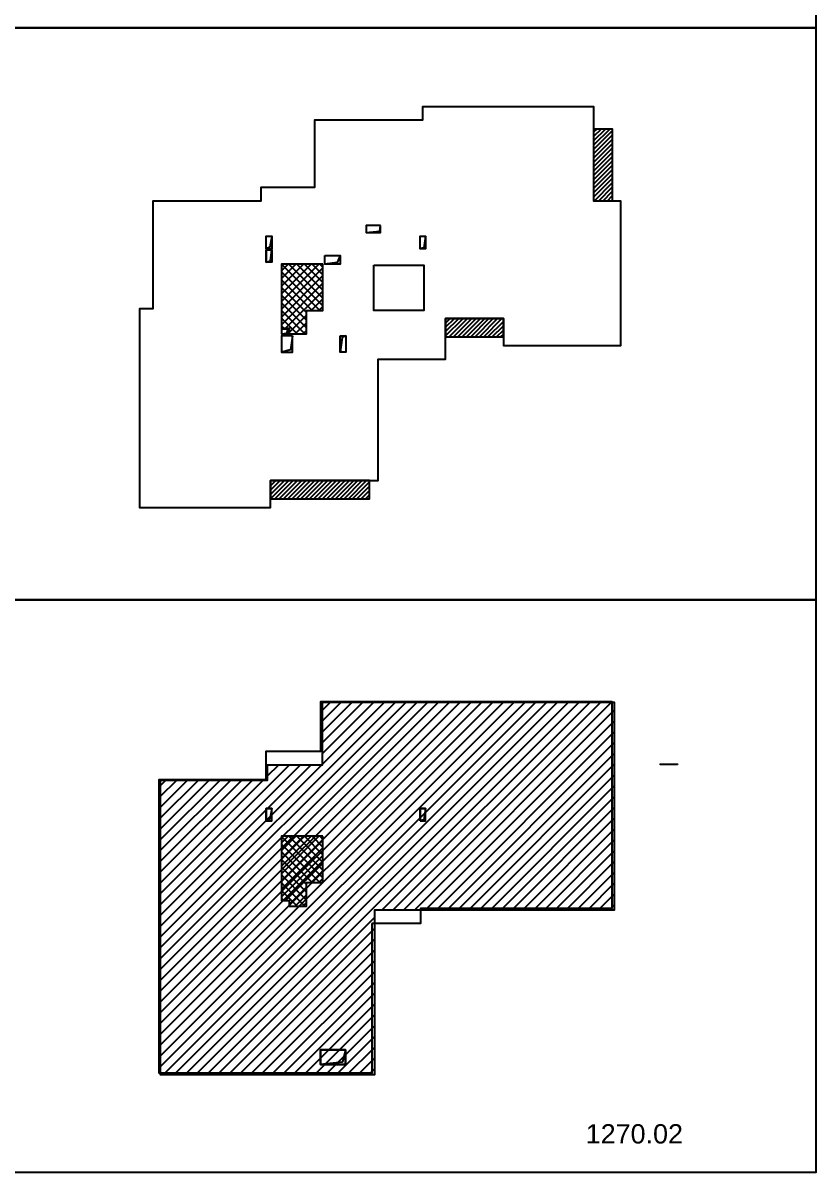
# Model space of a CAD drawing. Extents: x -292644 to 830497, y -12918 to 491457.
# Drawn here: x 179077 to 261407, y -12900 to 106389 of the extents above; entities that cross this region are included whole.
import ezdxf

# ---------------------------------------------------------------- set-up
doc = ezdxf.new("R2010")
doc.units = 0
doc.header["$LTSCALE"] = 1000
doc.header["$MEASUREMENT"] = 0
doc.linetypes.add('X-104 8#10#平面_t3$0$109-34 轴网$0$L1$0$$AUDIT_BAD_LTYPE1', pattern=[0])
doc.layers.get('0').update_dxf_attribs({"linetype": 'CONTINUOUS'})
doc.layers.add('X-104 8#10#平面_t3$0$04-不打印_辅助线', color=165, linetype='CONTINUOUS', plot=False)
doc.layers.add('X-104 8#10#平面_t3$0$A-I_卫-洁具', color=241, linetype='CONTINUOUS')
doc.layers.add('X-104 8#10#平面_t3$0$A-TECH_结构', color=21, linetype='CONTINUOUS')
doc.styles.add('X-104 8#10#平面_t3$0$Arial', font='arial.ttf', dxfattribs={"width": 0.75, "height": 2.5})
pattern_1 = [(45, (-111756.95, 3e-10), (-224.5064, 224.5064), [])]

# ---------------------------------------------------------------- blocks, each defined once
blk = doc.blocks.new('X-104 8#10#平面_t3$0$fdsgdfh')
at = {"layer": 'X-104 8#10#平面_t3$0$A-TECH_结构', "linetype": 'X-104 8#10#平面_t3$0$109-34 轴网$0$L1$0$$AUDIT_BAD_LTYPE1'}
for points in [[(18850, 25250), (20254, 25389), (20350, 25950)], [(8450, 23450), (8450, 22150), (8921, 22309), (9050, 23450), (8450, 23450)], [(16150, 22850), (15854, 22126), (14550, 21950)], [(16750, 14500), (16349, 14335), (16150, 12800)]]:
    blk.add_lwpolyline(points, dxfattribs=at)
for points in [[(20350, 25950), (18850, 25950), (18850, 25250), (20350, 25250)], [(8450, 24850), (9050, 24850), (9050, 23550), (8450, 23550)], [(8450, 23450), (9050, 23450), (9050, 22150), (8450, 22150)], [(14550, 22850), (16150, 22850), (16150, 21950), (14550, 21950)], [(10750, 15200), (10050, 15200), (10050, 14700), (10750, 14700)], [(11200, 14500), (10050, 14500), (10050, 12800), (11200, 12800)], [(16150, 14500), (16750, 14500), (16750, 12800), (16150, 12800)]]:
    blk.add_lwpolyline(points, close=True, dxfattribs=at)
at = {"layer": 'X-104 8#10#平面_t3$0$A-TECH_结构'}
for points in [[(8450, 23550), (8450, 24850), (9050, 24850), (8862, 23719)], [(24450, 23550), (24450, 24850), (25000, 24850), (24819, 23660)], [(24450, 24850), (25000, 24850), (25000, 23550), (24450, 23550)]]:
    blk.add_lwpolyline(points, close=True, dxfattribs=at)
for points in [[(10050, 14700), (10619, 14783), (10750, 15200)], [(11200, 14500), (11005, 13062), (10050, 12800)]]:
    blk.add_lwpolyline(points, dxfattribs=at)
blk = doc.blocks.new('X-104 8#10#平面_t3$0$fgdghdh')
at = {"layer": 'X-104 8#10#平面_t3$0$A-TECH_结构'}
for points in [[(8450, 23550), (8450, 24850), (9050, 24850), (8862, 23719)], [(8450, 23550), (9050, 23550), (9050, 24850), (8450, 24850)], [(24450, 23550), (24450, 24850), (25000, 24850), (24819, 23660)], [(24450, 23550), (25000, 23550), (25000, 24850), (24450, 24850)], [(16700, -1750), (14100, -1750), (14100, -200), (16700, -200)]]:
    blk.add_lwpolyline(points, close=True, dxfattribs=at)
blk.add_lwpolyline([(16700, -200), (16404, -1504), (14100, -1750), (16700, -1750), (16700, -200), (14100, -200), (14100, -1750)], dxfattribs=at)
blk = doc.blocks.new('X-104 8#10#平面_t3$0$fdhggh')
at = {"layer": 'X-104 8#10#平面_t3$0$04-不打印_辅助线', "linetype": 'X-104 8#10#平面_t3$0$109-34 轴网$0$L1$0$$AUDIT_BAD_LTYPE1'}
h = blk.add_hatch(dxfattribs=at)
h.set_pattern_fill('ANSI31', color=256, scale=200)
h.set_pattern_definition(pattern_1)
h.paths.add_polyline_path([(42500, 95400), (44400, 95400), (44400, 87900), (42500, 87900)])
h = blk.add_hatch(dxfattribs=at)
h.set_pattern_fill('多孔材料', color=256, scale=200)
h.set_pattern_definition([(45, (-111356.95, 59400), (-400.0004, 400.0004), []), (135, (-111356.95, 59400), (-400.0004, -400.0004), [])])
h.paths.add_polyline_path([(14350, 81350), (10050, 81350), (10050, 74700), (10850, 74700), (10850, 74100), (12650, 74100), (12650, 76550), (14350, 76550)])
h = blk.add_hatch(dxfattribs=at)
h.set_pattern_fill('ANSI31', color=256, scale=200)
h.set_pattern_definition([(45, (-98156.95, 16800), (-224.5064, 224.5064), [])])
h.paths.add_polyline_path([(27100, 73800), (33100, 73800), (33100, 75700), (27100, 75700)])
h = blk.add_hatch(dxfattribs=at)
h.set_pattern_fill('ANSI31', color=256, scale=200)
h.set_pattern_definition(pattern_1)
h.paths.add_polyline_path([(8900, 57000), (19200, 57000), (19200, 58900), (8900, 58900), (8900, 57000)])
h = blk.add_hatch(dxfattribs=at)
h.set_pattern_fill('多孔材料', color=256, scale=200)
h.set_pattern_definition([(45, (-111356.95, 3e-10), (-400.0004, 400.0004), []), (135, (-111356.95, 3e-10), (-400.0004, -400.0004), [])])
h.paths.add_polyline_path([(14350, 21950), (10050, 21950), (10050, 15300), (10850, 15300), (10850, 14700), (12650, 14700), (12650, 17150), (14350, 17150)])
for points in [[(14350, 81350), (10050, 81350), (10050, 74700), (10850, 74700), (10850, 74100), (12650, 74100), (12650, 76550), (14350, 76550), (14350, 81350)], [(14350, 21950), (10050, 21950), (10050, 15300), (10850, 15300), (10850, 14700), (12650, 14700), (12650, 17150), (14350, 17150), (14350, 21950)]]:
    blk.add_lwpolyline(points, close=True, dxfattribs=at)
at = {"layer": 'X-104 8#10#平面_t3$0$04-不打印_辅助线'}
blk.add_lwpolyline([(19450, 12900), (19450, -2650), (-2650, -2650), (-2650, 27850), (8450, 27850), (8450, 30800), (14150, 30800), (14150, 35950), (44350, 35950), (44350, 14450), (24500, 14450), (24500, 12900)], close=True, dxfattribs=at)
at = {"layer": 'X-104 8#10#平面_t3$0$A-TECH_结构', "linetype": 'X-104 8#10#平面_t3$0$109-34 轴网$0$L1$0$$AUDIT_BAD_LTYPE1'}
for points in [[(42500, 87900), (42500, 97700), (24700, 97700), (24700, 96300), (13500, 96300), (13500, 89300), (7900, 89300), (7900, 87900), (-3300, 87900), (-3300, 76700), (-4700, 76700), (-4700, 56100), (8900, 56100), (8900, 58900), (20100, 58900), (20100, 71500), (27100, 71500), (27100, 75700), (33100, 75700), (33100, 72900), (45300, 72900), (45300, 87900)], [(42500, 95400), (44400, 95400), (44400, 87900), (42500, 87900)], [(19650, 81250), (24850, 81250), (24850, 76550), (19650, 76550)], [(27100, 73800), (33100, 73800), (33100, 75700), (27100, 75700), (27100, 73800)], [(8900, 57000), (19200, 57000), (19200, 58900), (8900, 58900), (8900, 57000)]]:
    blk.add_lwpolyline(points, close=True, dxfattribs=at)
blk = doc.blocks.new('X-104 8#10#平面_t3')
at = {"layer": 'X-104 8#10#平面_t3$0$04-不打印_辅助线'}
h = blk.add_hatch(dxfattribs=at)
h.set_pattern_fill('ANSI31', color=256, scale=500)
h.set_pattern_definition([(45, (0, -3e-11), (-561.266, 561.266), [])])
h.paths.add_polyline_path([(215567, 14289), (215567, -2811), (193367, -2811), (193367, 27789), (204467, 27789), (204467, 29389), (210167, 29389), (210167, 35889), (240467, 35889), (240467, 14289)])
for points in [[(177307, 105900), (261407, 105900), (261407, 165300), (177307, 165300)], [(177307, 46500), (261407, 46500), (261407, 105900), (177307, 105900)], [(177307, -12900), (261407, -12900), (261407, 46500), (177307, 46500)]]:
    blk.add_lwpolyline(points, close=True, dxfattribs=at)
at = {"layer": 'X-104 8#10#平面_t3$0$04-不打印_辅助线', "color": 1}
blk.add_lwpolyline([(215567, 14289), (215567, 14289), (215567, -2811), (193367, -2811), (193367, 27789), (204467, 27789), (204467, 29389), (210167, 29389), (210167, 35889), (240467, 35889), (240467, 14289), (215567, 14289)], dxfattribs=at)
at = {"layer": 'X-104 8#10#平面_t3$0$A-I_卫-洁具', "ltscale": 0.1}
blk.add_lwpolyline([(245214, 29400), (245214, 29430), (247014, 29430), (247014, 29400)], dxfattribs=at)
at = {"linetype": 'X-104 8#10#平面_t3$0$109-34 轴网$0$L1$0$$AUDIT_BAD_LTYPE1'}
for name, p in [('X-104 8#10#平面_t3$0$fdhggh', (195857, 0)), ('X-104 8#10#平面_t3$0$fdsgdfh', (195857, 59400)), ('X-104 8#10#平面_t3$0$fgdghdh', (195857, 0))]:
    blk.add_blockref(name, p, dxfattribs=at)
at = {"layer": 'X-104 8#10#平面_t3$0$04-不打印_辅助线', "color": 1, "style": 'X-104 8#10#平面_t3$0$Arial'}
blk.add_text('1270.02', height=2000, rotation=0, dxfattribs=at).set_placement((237498, -9938))

msp = doc.modelspace()

# ---------------------------------------------------------------- block references
msp.add_blockref('X-104 8#10#平面_t3', (0, 0))

doc.saveas('drawing.dxf')
